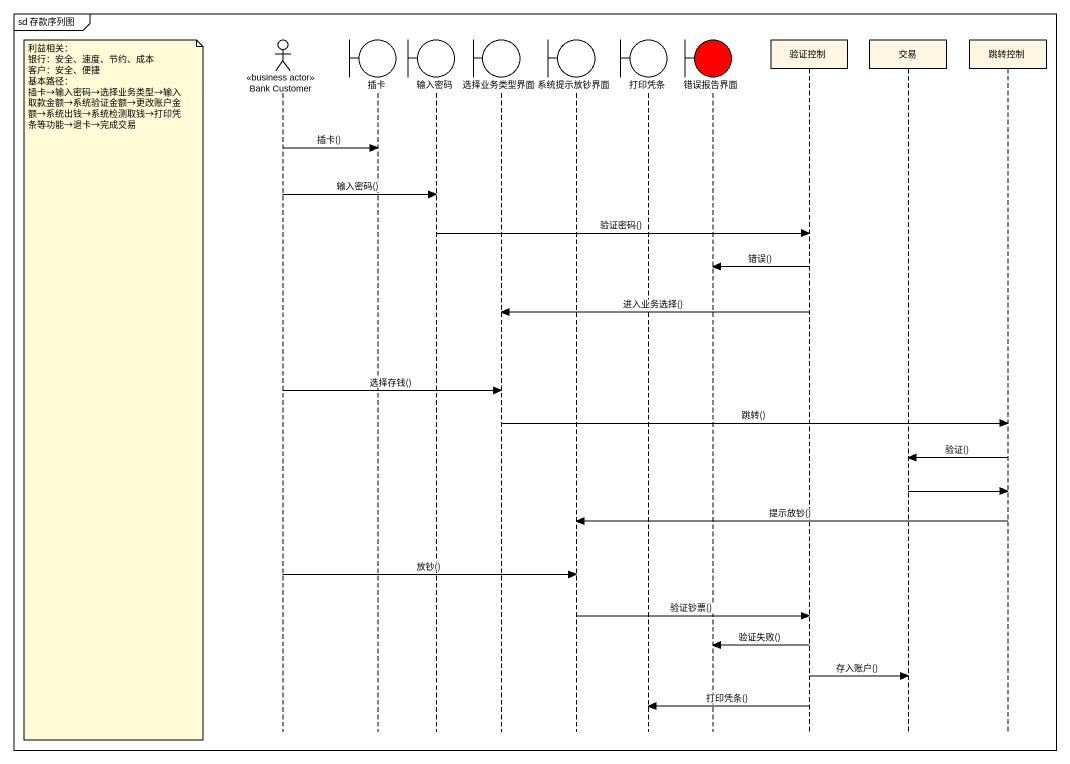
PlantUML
@startuml
mainframe sd 存款序列图
hide footbox
actor "Bank Customer" as Bank_Customer <<business actor>>
boundary 插卡
boundary 输入密码
boundary 选择业务类型界面
boundary 系统提示放钞界面
boundary 打印凭条
boundary 错误报告界面 #FF0000
participant 验证控制
participant 交易
participant 跳转控制

Bank_Customer -> 插卡 : 插卡()
Bank_Customer -> 输入密码 : 输入密码()
输入密码 -> 验证控制 : 验证密码()
验证控制 -> 错误报告界面 : 错误()
验证控制 -> 选择业务类型界面 : 进入业务选择()
note left of Bank_Customer
  利益相关：
  银行：安全、速度、节约、成本
  客户：安全、便捷
  基本路径：
  插卡→输入密码→选择业务类型→输入取款金额→系统验证金额→更改账户金额→系统出钱→系统检测取钱→打印凭条等功能→退卡→完成交易
end note
Bank_Customer -> 选择业务类型界面 : 选择存钱()
选择业务类型界面 -> 跳转控制 : 跳转()
跳转控制 -> 交易 : 验证()
交易 -> 跳转控制
跳转控制 -> 系统提示放钞界面 : 提示放钞()
Bank_Customer -> 系统提示放钞界面 : 放钞()
系统提示放钞界面 -> 验证控制 : 验证钞票()
验证控制 -> 错误报告界面 : 验证失败()
验证控制 -> 交易 : 存入账户()
验证控制 -> 打印凭条 : 打印凭条()
@enduml
